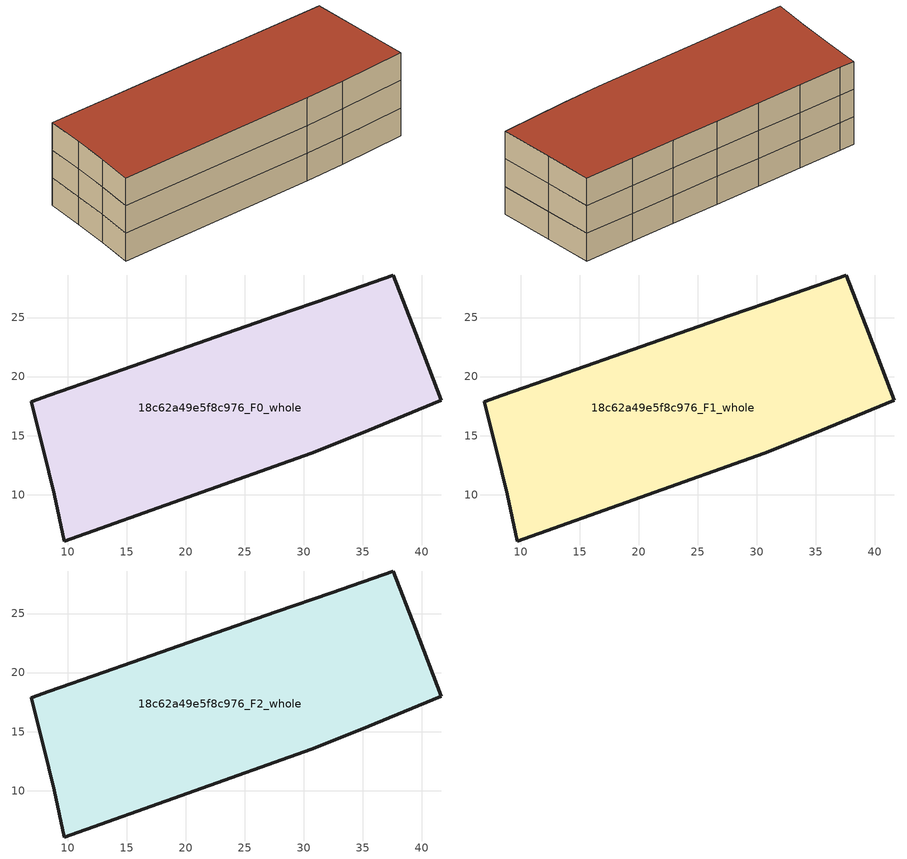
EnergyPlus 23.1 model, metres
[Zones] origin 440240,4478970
18c62a49e5f8c976_F0_whole
 floor ground (EU_floor_Construction): 37.61,28.61 39.5,23.67 41.67,18 34.79,15.15 30.64,13.51 9.71,6.07 8.89,10.05 7.93,13.86 6.91,17.87 8.46,18.42 13.08,20.03 17.9,21.71 22.6,23.36 27.66,25.13 32.39,26.78 z0
 wall outside (EU_wall_Construction): 30.64,13.51 34.79,15.15 41.67,18 39.5,23.67 37.61,28.61 32.39,26.78 27.66,25.13 22.6,23.36 17.9,21.71 13.08,20.03 8.46,18.42 6.91,17.87 7.93,13.86 8.89,10.05 9.71,6.07 30.64,13.51 z0:3
18c62a49e5f8c976_F1_whole
 floor to 18c62a49e5f8c976_F0_whole (EU_floor_Construction): 37.61,28.61 39.5,23.67 41.67,18 34.79,15.15 30.64,13.51 9.71,6.07 8.89,10.05 7.93,13.86 6.91,17.87 8.46,18.42 13.08,20.03 17.9,21.71 22.6,23.36 27.66,25.13 32.39,26.78 z3
 wall outside (EU_wall_Construction): 30.64,13.51 34.79,15.15 41.67,18 39.5,23.67 37.61,28.61 32.39,26.78 27.66,25.13 22.6,23.36 17.9,21.71 13.08,20.03 8.46,18.42 6.91,17.87 7.93,13.86 8.89,10.05 9.71,6.07 30.64,13.51 z3:6
18c62a49e5f8c976_F2_whole
 floor to 18c62a49e5f8c976_F1_whole (EU_floor_Construction): 37.61,28.61 39.5,23.67 41.67,18 34.79,15.15 30.64,13.51 9.71,6.07 8.89,10.05 7.93,13.86 6.91,17.87 8.46,18.42 13.08,20.03 17.9,21.71 22.6,23.36 27.66,25.13 32.39,26.78 z6
 wall outside (EU_wall_Construction): 30.64,13.51 34.79,15.15 41.67,18 39.5,23.67 37.61,28.61 32.39,26.78 27.66,25.13 22.6,23.36 17.9,21.71 13.08,20.03 8.46,18.42 6.91,17.87 7.93,13.86 8.89,10.05 9.71,6.07 30.64,13.51 z6:9
 roof outside (EU_roof_Construction): 34.79,15.15 41.67,18 39.5,23.67 37.61,28.61 32.39,26.78 27.66,25.13 22.6,23.36 17.9,21.71 13.08,20.03 8.46,18.42 6.91,17.87 7.93,13.86 8.89,10.05 9.71,6.07 30.64,13.51 z9
[Building]
EU S2 Campaign: North Axis=0; Terrain=City; Solar Distribution=FullExterior
[Site:Location]
Madrid: Latitude=40.5; Longitude=-3.5; Time Zone=1; Elevation=609
[SizingPeriod:WeatherFileDays]
AnnualSizingPeriod: Begin Month=1; Begin Day of Month=1; End Month=12; End Day of Month=31; Day of Week for Start Day=Monday; Use Weather File Daylight Saving Period=No; Use Weather File Rain and Snow Indicators=No
[MATERIAL]
EU_InternalMass_Material: Roughness=MediumRough; Thickness=0.1; Conductivity=1; Density=1800; Specific Heat=900; Thermal Absorptance=0.9; Solar Absorptance=0.7; Visible Absorptance=0.7
[MATERIAL:NOMASS] Roughness=MediumRough; Thermal Absorptance=0.9; Solar Absorptance=0.7; Visible Absorptance=0.7
Name | Thermal Resistance
EU_wall_NoMass | 0.419739
EU_roof_NoMass | 0.352165
EU_floor_NoMass | 0.608284
[CONSTRUCTION]
EU_wall_Construction: EU_wall_NoMass
EU_roof_Construction: EU_roof_NoMass
EU_floor_Construction: EU_floor_NoMass
EU_InternalMass_Construction: EU_InternalMass_Material
[ZONE] Type=1; Multiplier=1; Ceiling Height=autocalculate; Volume=1186.37; Floor Area=autocalculate; Part of Total Floor Area=Yes
18c62a49e5f8c976_F0_whole; 18c62a49e5f8c976_F1_whole; 18c62a49e5f8c976_F2_whole
[INTERNALMASS] Construction=EU_InternalMass_Construction; Surface Area=395.457
Name | Zone or ZoneList
18c62a49e5f8c976_F0_whole_EU_InternalMass | 18c62a49e5f8c976_F0_whole
18c62a49e5f8c976_F1_whole_EU_InternalMass | 18c62a49e5f8c976_F1_whole
18c62a49e5f8c976_F2_whole_EU_InternalMass | 18c62a49e5f8c976_F2_whole
[OTHEREQUIPMENT] Fuel Type=Electricity; Design Level Calculation Method=Watts/Area; Power per Zone Floor Area=1; Fraction Latent=0; Fraction Radiant=0; Fraction Lost=0; Carbon Dioxide Generation Rate=0; EndUse Subcategory=EU_Step8_InternalGains
Name | Zone or ZoneList or Space or SpaceList | Schedule
EU_Step8_InternalGain_18c62a49e5f8c976_F0_whole_f000 | 18c62a49e5f8c976_F0_whole | EU_Step8_GainSchedule_18c62a49e5f8c976_F0_whole_f000
EU_Step8_InternalGain_18c62a49e5f8c976_F1_whole_f000 | 18c62a49e5f8c976_F1_whole | EU_Step8_GainSchedule_18c62a49e5f8c976_F1_whole_f000
EU_Step8_InternalGain_18c62a49e5f8c976_F2_whole_f000 | 18c62a49e5f8c976_F2_whole | EU_Step8_GainSchedule_18c62a49e5f8c976_F2_whole_f000
[ZONEVENTILATION:DESIGNFLOWRATE] Schedule=EU_AlwaysOn; Design Flow Rate Calculation Method=AirChanges/Hour; Air Changes per Hour=0.703302; Ventilation Type=Natural; Fan Pressure Rise=0; Fan Total Efficiency=1; Constant Term Coefficient=1; Temperature Term Coefficient=0; Velocity Term Coefficient=0; Velocity Squared Term Coefficient=0; Minimum Indoor Temperature=-100; Maximum Indoor Temperature=100; Delta Temperature=-100; Minimum Outdoor Temperature=-100; Maximum Outdoor Temperature=100; Maximum Wind Speed=40
Name | Zone or ZoneList or Space or SpaceList
EU_ConstantAir_18c62a49e5f8c976_F0_whole | 18c62a49e5f8c976_F0_whole
EU_ConstantAir_18c62a49e5f8c976_F1_whole | 18c62a49e5f8c976_F1_whole
EU_ConstantAir_18c62a49e5f8c976_F2_whole | 18c62a49e5f8c976_F2_whole
[HVACTEMPLATE:THERMOSTAT] Constant Heating Setpoint=20; Constant Cooling Setpoint=50
EU_HeatOnly_18c62a49e5f8c976_F0_whole; EU_HeatOnly_18c62a49e5f8c976_F1_whole; EU_HeatOnly_18c62a49e5f8c976_F2_whole
[HVACTEMPLATE:ZONE:IDEALLOADSAIRSYSTEM] System Availability Schedule=EU_AlwaysOn; Maximum Heating Supply Air Temperature=50; Minimum Cooling Supply Air Temperature=13; Maximum Heating Supply Air Humidity Ratio=0.0156; Minimum Cooling Supply Air Humidity Ratio=0.0077; Heating Limit=NoLimit; Cooling Limit=NoLimit; Heating Availability Schedule=EU_AlwaysOn; Cooling Availability Schedule=EU_CoolingOff; Dehumidification Control Type=ConstantSensibleHeatRatio; Cooling Sensible Heat Ratio=0.7; Dehumidification Setpoint=60; Humidification Control Type=None; Humidification Setpoint=30; Outdoor Air Method=None; Outdoor Air Flow Rate per Person=0.00944; Outdoor Air Flow Rate per Zone Floor Area=0; Outdoor Air Flow Rate per Zone=0; Demand Controlled Ventilation Type=None; Outdoor Air Economizer Type=NoEconomizer; Heat Recovery Type=None; Sensible Heat Recovery Effectiveness=0.7; Latent Heat Recovery Effectiveness=0.65
Name | Template Thermostat
18c62a49e5f8c976_F0_whole | EU_HeatOnly_18c62a49e5f8c976_F0_whole
18c62a49e5f8c976_F1_whole | EU_HeatOnly_18c62a49e5f8c976_F1_whole
18c62a49e5f8c976_F2_whole | EU_HeatOnly_18c62a49e5f8c976_F2_whole
[SIZING:ZONE] Zone Cooling Design Supply Air Temperature Input Method=SupplyAirTemperature; Zone Cooling Design Supply Air Temperature=13; Zone Heating Design Supply Air Temperature Input Method=SupplyAirTemperature; Zone Heating Design Supply Air Temperature=50; Zone Cooling Design Supply Air Humidity Ratio=0.008; Zone Heating Design Supply Air Humidity Ratio=0.008; Cooling Design Air Flow Method=DesignDay; Cooling Design Air Flow Rate=0; Cooling Minimum Air Flow per Zone Floor Area=0.000762; Cooling Minimum Air Flow=0; Cooling Minimum Air Flow Fraction=0.2; Heating Design Air Flow Method=DesignDay; Heating Design Air Flow Rate=0; Heating Maximum Air Flow per Zone Floor Area=0.002032; Heating Maximum Air Flow=0.141576; Heating Maximum Air Flow Fraction=0.3; Account for Dedicated Outdoor Air System=No; Dedicated Outdoor Air System Control Strategy=NeutralSupplyAir; Dedicated Outdoor Air Low Setpoint Temperature for Design=autosize; Dedicated Outdoor Air High Setpoint Temperature for Design=autosize; Zone Load Sizing Method=Sensible Load Only No Latent Load; Zone Latent Cooling Design Supply Air Humidity Ratio Input Method=HumidityRatioDifference; Zone Cooling Design Supply Air Humidity Ratio Difference=0.005; Zone Latent Heating Design Supply Air Humidity Ratio Input Method=HumidityRatioDifference; Zone Humidification Design Supply Air Humidity Ratio Difference=0.005
18c62a49e5f8c976_F0_whole; 18c62a49e5f8c976_F1_whole; 18c62a49e5f8c976_F2_whole
[SCHEDULE:CONSTANT]
Name | Hourly Value
EU_AlwaysOn | 1
EU_CoolingOff | 0
[SCHEDULE:FILE] Column Number=1; Rows to Skip at Top=0; Number of Hours of Data=8760; Column Separator=Comma; Interpolate to Timestep=No; Minutes per Item=60; Adjust Schedule for Daylight Savings=Yes
Name | File
EU_Step8_GainSchedule_18c62a49e5f8c976_F0_whole_f000 | C:\Users\o_iseri\Desktop\OpenUBEM\openubem\outputs\eu_evidence\EU-11\ES-MAD-BERRUGUETE\idfs\18c62a49e5f8c976\18c62a49e5f8c976_F0_whole_f000_gain.csv
EU_Step8_GainSchedule_18c62a49e5f8c976_F1_whole_f000 | C:\Users\o_iseri\Desktop\OpenUBEM\openubem\outputs\eu_evidence\EU-11\ES-MAD-BERRUGUETE\idfs\18c62a49e5f8c976\18c62a49e5f8c976_F1_whole_f000_gain.csv
EU_Step8_GainSchedule_18c62a49e5f8c976_F2_whole_f000 | C:\Users\o_iseri\Desktop\OpenUBEM\openubem\outputs\eu_evidence\EU-11\ES-MAD-BERRUGUETE\idfs\18c62a49e5f8c976\18c62a49e5f8c976_F2_whole_f000_gain.csv
